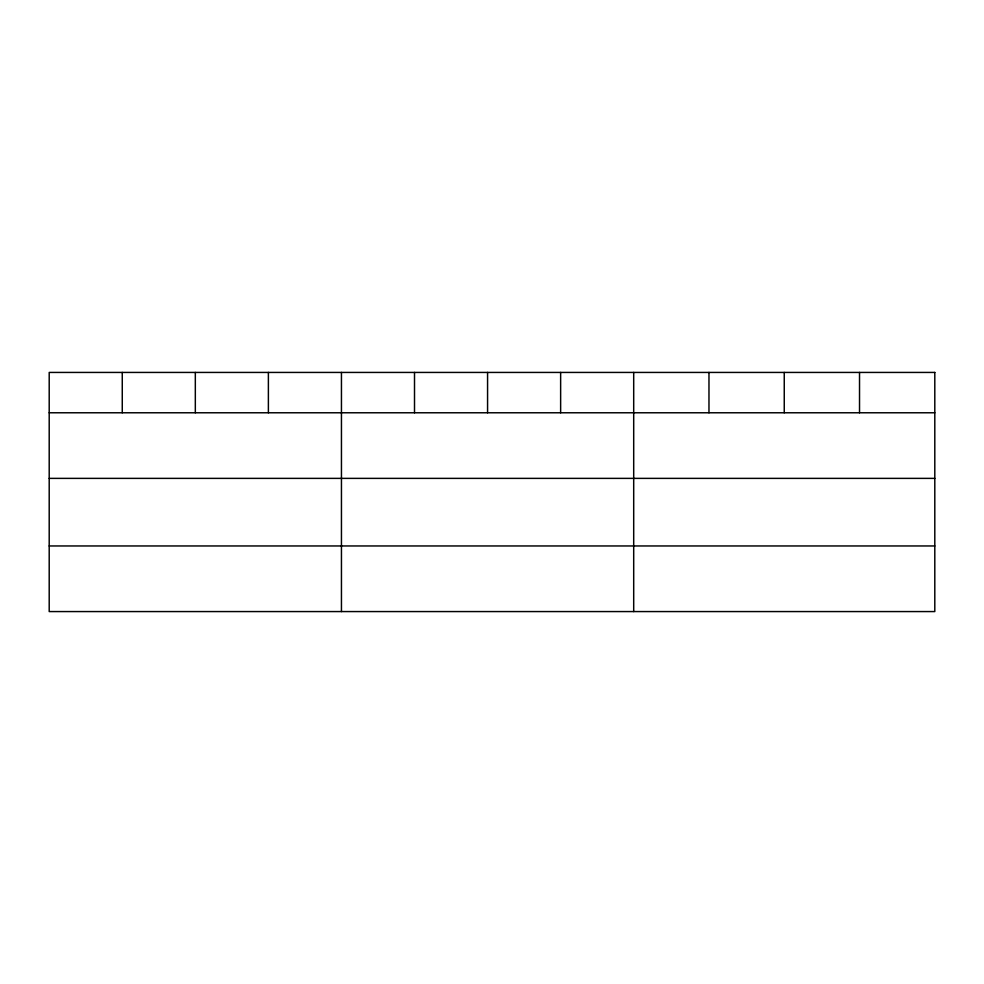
<?xml version="1.0" encoding="UTF-8"?>
<svg xmlns="http://www.w3.org/2000/svg" width="984" height="984" viewBox="0 0 984 984"><rect width="100%" height="100%" fill="white"/><g stroke="black" fill="none" stroke-linecap="round" stroke-linejoin="round"><path stroke-width="1.48" d="M49.2 412.776L934.8 412.776M49.2 478.372L934.8 478.372M49.2 545.96L934.8 545.96M859.524 372.432L859.524 412.776M784.248 372.432L784.248 412.776M708.972 372.432L708.972 412.776M633.696 372.432L633.696 611.568M560.634 372.432L560.634 412.776M487.572 372.432L487.572 412.776M414.51 372.432L414.51 412.776M341.448 372.432L341.448 611.568M268.386 372.432L268.386 412.776M195.324 372.432L195.324 412.776M122.262 372.432L122.262 412.776M934.8 372.432L49.2 372.432L49.2 611.568L934.8 611.568L934.8 372.432"/></g></svg>
